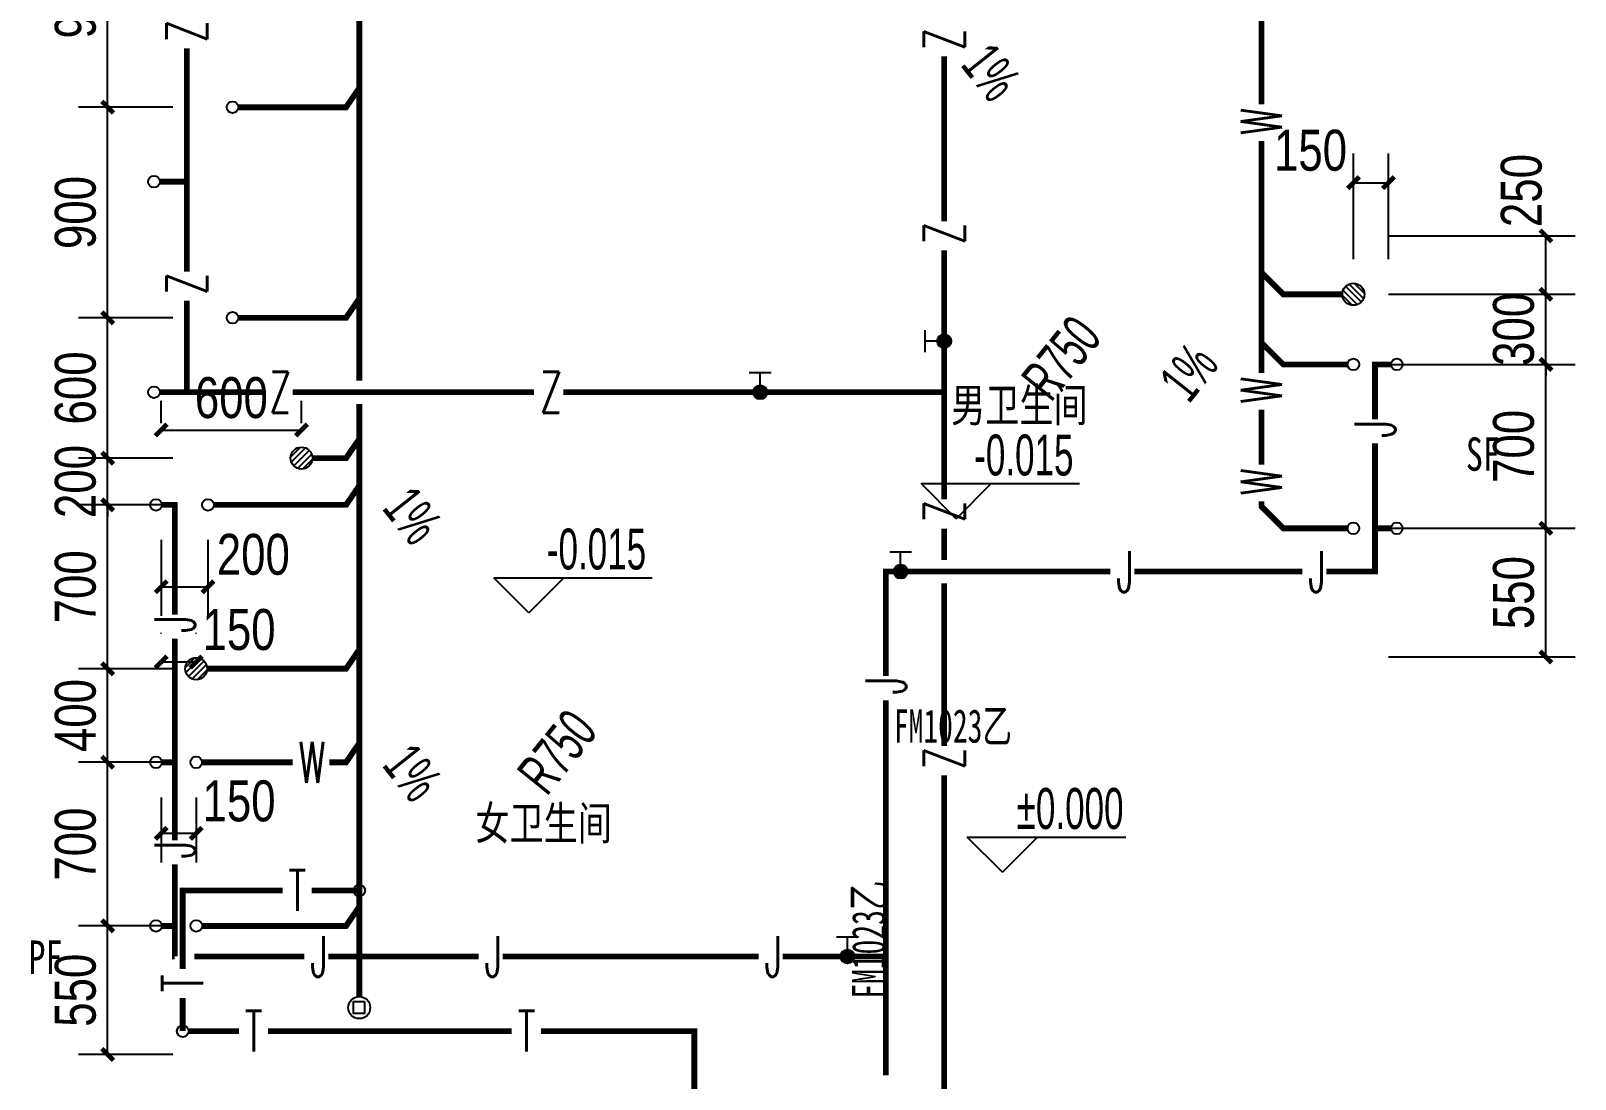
# Model space of a CAD drawing. Extents: x 31688 to 157843, y 203 to 96712.
# Drawn here: x 56280 to 62886, y 20161 to 24642 of the extents above; entities that cross this region are included whole.
import ezdxf

# ---------------------------------------------------------------- set-up
doc = ezdxf.new("R2010")
doc.units = 0
doc.header["$LTSCALE"] = 1000
doc.header["$MEASUREMENT"] = 0
doc.linetypes.add('109-34 轴网$0$L1$0$$AUDIT_BAD_LTYPE1', pattern=[0])
doc.layers.get('Defpoints').update_dxf_attribs({"color": 167})
for name, color, linetype in [('01-标注_标高', 200, 'Continuous'), ('01-标注_符号', 200, 'Continuous'), ('02-TEXT_房间', 7, 'Continuous'), ('A-I_卫-洁具', 241, 'Continuous'), ('DOOR_FIRE_TEXT', 7, 'Continuous'), ('EQUIP_地漏', 7, 'Continuous'), ('EQUIP_污水', 7, 'Continuous'), ('PIPE-中水', 122, 'Continuous'), ('PIPE-污水', 2, 'Continuous'), ('PIPE-给水中', 3, 'Continuous'), ('PIPE-通气', 30, 'Continuous'), ('TEXT_中水', 7, 'Continuous'), ('TEXT_污水', 7, 'Continuous'), ('TEXT_给水', 7, 'Continuous'), ('TEXT_通气', 7, 'Continuous'), ('TWT_DIM', 3, 'Continuous'), ('VALVE_中水', 7, 'Continuous'), ('VALVE_给水', 7, 'Continuous'), ('VPIPE-中水', 122, 'TG_Z'), ('VPIPE-给水中', 3, 'TG_J1'), ('VPIPE-通气', 3, 'Continuous')]:
    doc.layers.add(name, color=color, linetype=linetype)
doc.styles.add('_TCH_DIM', font='ros.shx', dxfattribs={"width": 0.8, "bigfont": 'jd.shx'})
doc.styles.add('_TCH_DIM_T3', font='ros.shx', dxfattribs={"width": 0.8, "bigfont": 'jd.shx'})
doc.styles.add('_TCH_SPACE', font='STXIHEI.TTF', dxfattribs={"width": 0.75, "height": 5})
doc.styles.add('_TCH_WINDOW', font='STXIHEI.TTF', dxfattribs={"width": 0.65, "height": 3.5})
doc.styles.add('_TWT_PIPETEXT', font='SIMPLEX', dxfattribs={"width": 0.8, "height": 3.5, "bigfont": 'HZTXT'})
doc.styles.add('TG_LINETYPE', font='SIMPLEX', dxfattribs={"width": 0.8, "height": 3, "bigfont": 'HZTXT'})
doc.linetypes.add('TG_J1', pattern='A,5,-0.6,["J1",TG_LINETYPE,S=0.1,R=0,X=-0.52,Y=-0.15],0', length=5.6)
doc.linetypes.add('TG_Z', pattern='A,5,-0.3,["Z",TG_LINETYPE,S=0.1,R=0,X=-0.28,Y=-0.15],0', length=5.3)
doc.dimstyles.new('_TWT_ARCH&&50', dxfattribs={"dimtxt": 175, "dimasz": 50, "dimexe": 125, "dimexo": 150, "dimgap": 50, "dimtad": 1, "dimdec": 0, "dimzin": 0, "dimdsep": 46, "dimtxsty": '_TCH_DIM_T3', "dimblk": 'ARCHTICK', "dimcen": 0.09, "dimclrt": 7, "dimazin": 2, "dimtfac": 1, "dimtdec": 0, "dimtix": 1, "dimtmove": 2, "dimatfit": 3, "dimfxl": 0, "dimtolj": 1, "dimtzin": 0, "dimarcsym": 0})

# ---------------------------------------------------------------- blocks, each defined once
blk = doc.blocks.new('$TwtSys$00000141')
for p, q in [((-94, 8), (-10, 92)), ((-94, 8), (-10, 92)), ((-87, -35), (35, 87)), ((-87, -35), (35, 87)), ((-66, -66), (66, 66)), ((-66, -66), (66, 66)), ((-32, -87), (88, 33)), ((-32, -87), (88, 33)), ((11, -92), (92, -11)), ((11, -92), (92, -11))]:
    blk.add_line(p, q)
blk.add_circle((0, 0), 94)
blk.add_circle((0, 0), 94)
blk = doc.blocks.new('$TwtSys$00000147')
blk.add_circle((0, 0, 0), 1)
blk = doc.blocks.new('_ArchTick')
at = {"color": 0, "linetype": 'ByBlock', "const_width": 0.4}
blk.add_lwpolyline([(-0.5, -0.5), (0.5, 0.5)], dxfattribs=at)
blk = doc.blocks.new('*D740')
at = {"layer": 'Defpoints', "color": 0, "linetype": '109-34 轴网$0$L1$0$$AUDIT_BAD_LTYPE1'}
for p in [(56608.1, 20816), (57037.3, 20816), (57037.3, 20266)]:
    blk.add_point(p, dxfattribs=at)
at = {"layer": 'TWT_DIM', "color": 0, "linetype": '109-34 轴网$0$L1$0$$AUDIT_BAD_LTYPE1', "lineweight": -2}
for p, q in [((56887.3, 20816), (56483.1, 20816)), ((56608.1, 20266), (56608.1, 20816)), ((56887.3, 20266), (56483.1, 20266))]:
    blk.add_line(p, q, dxfattribs=at)
at = {"layer": 'TWT_DIM', "color": 0, "linetype": '109-34 轴网$0$L1$0$$AUDIT_BAD_LTYPE1', "lineweight": -2, "xscale": 50, "yscale": 50, "zscale": 50}
for p, rotation in [((56608.1, 20816), 90), ((56608.1, 20266), 270)]:
    blk.add_blockref('_ArchTick', p, dxfattribs=dict(at, rotation=rotation))
at = {"layer": 'TWT_DIM', "color": 7, "linetype": '109-34 轴网$0$L1$0$$AUDIT_BAD_LTYPE1', "insert": (56470.6, 20541), "char_height": 175, "attachment_point": 5, "rotation": 90, "style": '_TCH_DIM_T3'}
blk.add_mtext('\\A1;550', dxfattribs=at)
blk = doc.blocks.new('*D741')
at = {"layer": 'Defpoints', "color": 0, "linetype": '109-34 轴网$0$L1$0$$AUDIT_BAD_LTYPE1'}
for p in [(56608.1, 21515.5), (57037.3, 21515.5), (57037.3, 20816)]:
    blk.add_point(p, dxfattribs=at)
at = {"layer": 'TWT_DIM', "color": 0, "linetype": '109-34 轴网$0$L1$0$$AUDIT_BAD_LTYPE1', "lineweight": -2}
for p, q in [((56887.3, 21515.5), (56483.1, 21515.5)), ((56608.1, 20816), (56608.1, 21515.5)), ((56887.3, 20816), (56483.1, 20816))]:
    blk.add_line(p, q, dxfattribs=at)
at = {"layer": 'TWT_DIM', "color": 0, "linetype": '109-34 轴网$0$L1$0$$AUDIT_BAD_LTYPE1', "lineweight": -2, "xscale": 50, "yscale": 50, "zscale": 50}
for p, rotation in [((56608.1, 21515.5), 90), ((56608.1, 20816), 270)]:
    blk.add_blockref('_ArchTick', p, dxfattribs=dict(at, rotation=rotation))
at = {"layer": 'TWT_DIM', "color": 7, "linetype": '109-34 轴网$0$L1$0$$AUDIT_BAD_LTYPE1', "insert": (56470.6, 21165.8), "char_height": 175, "attachment_point": 5, "rotation": 90, "style": '_TCH_DIM_T3'}
blk.add_mtext('\\A1;700', dxfattribs=at)
blk = doc.blocks.new('*D742')
at = {"layer": 'Defpoints', "color": 0, "linetype": '109-34 轴网$0$L1$0$$AUDIT_BAD_LTYPE1'}
for p in [(56608.1, 21915.5), (57037.3, 21915.5), (57037.3, 21515.5)]:
    blk.add_point(p, dxfattribs=at)
at = {"layer": 'TWT_DIM', "color": 0, "linetype": '109-34 轴网$0$L1$0$$AUDIT_BAD_LTYPE1', "lineweight": -2}
for p, q in [((56887.3, 21915.5), (56483.1, 21915.5)), ((56608.1, 21515.5), (56608.1, 21915.5)), ((56887.3, 21515.5), (56483.1, 21515.5))]:
    blk.add_line(p, q, dxfattribs=at)
at = {"layer": 'TWT_DIM', "color": 0, "linetype": '109-34 轴网$0$L1$0$$AUDIT_BAD_LTYPE1', "lineweight": -2, "xscale": 50, "yscale": 50, "zscale": 50}
for p, rotation in [((56608.1, 21915.5), 90), ((56608.1, 21515.5), 270)]:
    blk.add_blockref('_ArchTick', p, dxfattribs=dict(at, rotation=rotation))
at = {"layer": 'TWT_DIM', "color": 7, "linetype": '109-34 轴网$0$L1$0$$AUDIT_BAD_LTYPE1', "insert": (56470.6, 21715.5), "char_height": 175, "attachment_point": 5, "rotation": 90, "style": '_TCH_DIM_T3'}
blk.add_mtext('\\A1;400', dxfattribs=at)
blk = doc.blocks.new('*D743')
at = {"layer": 'Defpoints', "color": 0, "linetype": '109-34 轴网$0$L1$0$$AUDIT_BAD_LTYPE1'}
for p in [(56608.1, 22616), (57037.3, 22616), (57037.3, 21915.5)]:
    blk.add_point(p, dxfattribs=at)
at = {"layer": 'TWT_DIM', "color": 0, "linetype": '109-34 轴网$0$L1$0$$AUDIT_BAD_LTYPE1', "lineweight": -2}
for p, q in [((56887.3, 22616), (56483.1, 22616)), ((56608.1, 21915.5), (56608.1, 22616)), ((56887.3, 21915.5), (56483.1, 21915.5))]:
    blk.add_line(p, q, dxfattribs=at)
at = {"layer": 'TWT_DIM', "color": 0, "linetype": '109-34 轴网$0$L1$0$$AUDIT_BAD_LTYPE1', "lineweight": -2, "xscale": 50, "yscale": 50, "zscale": 50}
for p, rotation in [((56608.1, 22616), 90), ((56608.1, 21915.5), 270)]:
    blk.add_blockref('_ArchTick', p, dxfattribs=dict(at, rotation=rotation))
at = {"layer": 'TWT_DIM', "color": 7, "linetype": '109-34 轴网$0$L1$0$$AUDIT_BAD_LTYPE1', "insert": (56470.6, 22265.8), "char_height": 175, "attachment_point": 5, "rotation": 90, "style": '_TCH_DIM_T3'}
blk.add_mtext('\\A1;700', dxfattribs=at)
blk = doc.blocks.new('*D744')
at = {"layer": 'Defpoints', "color": 0, "linetype": '109-34 轴网$0$L1$0$$AUDIT_BAD_LTYPE1'}
for p in [(56608.1, 22816), (57037.3, 22816), (57037.3, 22616)]:
    blk.add_point(p, dxfattribs=at)
at = {"layer": 'TWT_DIM', "color": 0, "linetype": '109-34 轴网$0$L1$0$$AUDIT_BAD_LTYPE1', "lineweight": -2}
for p, q in [((56608.1, 22816), (56608.1, 22866)), ((56887.3, 22816), (56483.1, 22816)), ((56608.1, 22616), (56608.1, 22816)), ((56887.3, 22616), (56483.1, 22616)), ((56608.1, 22616), (56608.1, 22566))]:
    blk.add_line(p, q, dxfattribs=at)
at = {"layer": 'TWT_DIM', "color": 0, "linetype": '109-34 轴网$0$L1$0$$AUDIT_BAD_LTYPE1', "lineweight": -2, "xscale": 50, "yscale": 50, "zscale": 50}
for p, rotation in [((56608.1, 22816), 270), ((56608.1, 22616), 90)]:
    blk.add_blockref('_ArchTick', p, dxfattribs=dict(at, rotation=rotation))
at = {"layer": 'TWT_DIM', "color": 7, "linetype": '109-34 轴网$0$L1$0$$AUDIT_BAD_LTYPE1', "insert": (56470.6, 22716), "char_height": 175, "attachment_point": 5, "rotation": 90, "style": '_TCH_DIM_T3'}
blk.add_mtext('\\A1;200', dxfattribs=at)
blk = doc.blocks.new('*D745')
at = {"layer": 'Defpoints', "color": 0, "linetype": '109-34 轴网$0$L1$0$$AUDIT_BAD_LTYPE1'}
for p in [(56608.1, 23416), (57037.3, 23416), (57037.3, 22816)]:
    blk.add_point(p, dxfattribs=at)
at = {"layer": 'TWT_DIM', "color": 0, "linetype": '109-34 轴网$0$L1$0$$AUDIT_BAD_LTYPE1', "lineweight": -2}
for p, q in [((56887.3, 23416), (56483.1, 23416)), ((56608.1, 22816), (56608.1, 23416)), ((56887.3, 22816), (56483.1, 22816))]:
    blk.add_line(p, q, dxfattribs=at)
at = {"layer": 'TWT_DIM', "color": 0, "linetype": '109-34 轴网$0$L1$0$$AUDIT_BAD_LTYPE1', "lineweight": -2, "xscale": 50, "yscale": 50, "zscale": 50}
for p, rotation in [((56608.1, 23416), 90), ((56608.1, 22816), 270)]:
    blk.add_blockref('_ArchTick', p, dxfattribs=dict(at, rotation=rotation))
at = {"layer": 'TWT_DIM', "color": 7, "linetype": '109-34 轴网$0$L1$0$$AUDIT_BAD_LTYPE1', "insert": (56470.6, 23116), "char_height": 175, "attachment_point": 5, "rotation": 90, "style": '_TCH_DIM_T3'}
blk.add_mtext('\\A1;600', dxfattribs=at)
blk = doc.blocks.new('*D746')
at = {"layer": 'Defpoints', "color": 0, "linetype": '109-34 轴网$0$L1$0$$AUDIT_BAD_LTYPE1'}
for p in [(56608.1, 24316), (57037.3, 24316), (57037.3, 23416)]:
    blk.add_point(p, dxfattribs=at)
at = {"layer": 'TWT_DIM', "color": 0, "linetype": '109-34 轴网$0$L1$0$$AUDIT_BAD_LTYPE1', "lineweight": -2}
for p, q in [((56887.3, 24316), (56483.1, 24316)), ((56608.1, 23416), (56608.1, 24316)), ((56887.3, 23416), (56483.1, 23416))]:
    blk.add_line(p, q, dxfattribs=at)
at = {"layer": 'TWT_DIM', "color": 0, "linetype": '109-34 轴网$0$L1$0$$AUDIT_BAD_LTYPE1', "lineweight": -2, "xscale": 50, "yscale": 50, "zscale": 50}
for p, rotation in [((56608.1, 24316), 90), ((56608.1, 23416), 270)]:
    blk.add_blockref('_ArchTick', p, dxfattribs=dict(at, rotation=rotation))
at = {"layer": 'TWT_DIM', "color": 7, "linetype": '109-34 轴网$0$L1$0$$AUDIT_BAD_LTYPE1', "insert": (56470.6, 23866), "char_height": 175, "attachment_point": 5, "rotation": 90, "style": '_TCH_DIM_T3'}
blk.add_mtext('\\A1;900', dxfattribs=at)
blk = doc.blocks.new('*D747')
at = {"layer": 'Defpoints', "color": 0, "linetype": '109-34 轴网$0$L1$0$$AUDIT_BAD_LTYPE1'}
for p in [(56608.1, 25216), (57037.3, 25216), (57037.3, 24316)]:
    blk.add_point(p, dxfattribs=at)
at = {"layer": 'TWT_DIM', "color": 0, "linetype": '109-34 轴网$0$L1$0$$AUDIT_BAD_LTYPE1', "lineweight": -2}
for p, q in [((56887.3, 25216), (56483.1, 25216)), ((56608.1, 24316), (56608.1, 25216)), ((56887.3, 24316), (56483.1, 24316))]:
    blk.add_line(p, q, dxfattribs=at)
at = {"layer": 'TWT_DIM', "color": 0, "linetype": '109-34 轴网$0$L1$0$$AUDIT_BAD_LTYPE1', "lineweight": -2, "xscale": 50, "yscale": 50, "zscale": 50}
for p, rotation in [((56608.1, 25216), 90), ((56608.1, 24316), 270)]:
    blk.add_blockref('_ArchTick', p, dxfattribs=dict(at, rotation=rotation))
at = {"layer": 'TWT_DIM', "color": 7, "linetype": '109-34 轴网$0$L1$0$$AUDIT_BAD_LTYPE1', "insert": (56470.6, 24766), "char_height": 175, "attachment_point": 5, "rotation": 90, "style": '_TCH_DIM_T3'}
blk.add_mtext('\\A1;900', dxfattribs=at)
blk = doc.blocks.new('*D750')
at = {"layer": 'Defpoints', "color": 0, "linetype": '109-34 轴网$0$L1$0$$AUDIT_BAD_LTYPE1'}
for p in [(57437.3, 22936), (56837.3, 22816), (57437.3, 22816)]:
    blk.add_point(p, dxfattribs=at)
at = {"layer": 'TWT_DIM', "color": 0, "linetype": '109-34 轴网$0$L1$0$$AUDIT_BAD_LTYPE1', "lineweight": -2}
for p, q in [((56837.3, 22966), (56837.3, 23061)), ((57437.3, 22966), (57437.3, 23061)), ((56837.3, 22936), (57437.3, 22936))]:
    blk.add_line(p, q, dxfattribs=at)
at = {"layer": 'TWT_DIM', "color": 0, "linetype": '109-34 轴网$0$L1$0$$AUDIT_BAD_LTYPE1', "lineweight": -2, "xscale": 50, "yscale": 50, "zscale": 50, "rotation": 180}
blk.add_blockref('_ArchTick', (56837.3, 22936), dxfattribs=at)
at = {"layer": 'TWT_DIM', "color": 0, "linetype": '109-34 轴网$0$L1$0$$AUDIT_BAD_LTYPE1', "lineweight": -2, "xscale": 50, "yscale": 50, "zscale": 50}
blk.add_blockref('_ArchTick', (57437.3, 22936), dxfattribs=at)
at = {"layer": 'TWT_DIM', "color": 7, "linetype": '109-34 轴网$0$L1$0$$AUDIT_BAD_LTYPE1', "insert": (57137.3, 23073.5), "char_height": 175, "attachment_point": 5, "style": '_TCH_DIM_T3'}
blk.add_mtext('\\A1;600', dxfattribs=at)
blk = doc.blocks.new('*D751')
at = {"layer": 'Defpoints', "color": 0, "linetype": '109-34 轴网$0$L1$0$$AUDIT_BAD_LTYPE1'}
for p in [(56837.3, 22616), (57037.3, 22616), (57037.3, 22266)]:
    blk.add_point(p, dxfattribs=at)
at = {"layer": 'TWT_DIM', "color": 0, "linetype": '109-34 轴网$0$L1$0$$AUDIT_BAD_LTYPE1', "lineweight": -2}
for p, q in [((56837.3, 22466), (56837.3, 22141)), ((57037.3, 22466), (57037.3, 22141)), ((56837.3, 22266), (57037.3, 22266))]:
    blk.add_line(p, q, dxfattribs=at)
at = {"layer": 'TWT_DIM', "color": 0, "linetype": '109-34 轴网$0$L1$0$$AUDIT_BAD_LTYPE1', "lineweight": -2, "xscale": 50, "yscale": 50, "zscale": 50, "rotation": 180}
blk.add_blockref('_ArchTick', (56837.3, 22266), dxfattribs=at)
at = {"layer": 'TWT_DIM', "color": 0, "linetype": '109-34 轴网$0$L1$0$$AUDIT_BAD_LTYPE1', "lineweight": -2, "xscale": 50, "yscale": 50, "zscale": 50}
blk.add_blockref('_ArchTick', (57037.3, 22266), dxfattribs=at)
at = {"layer": 'TWT_DIM', "color": 7, "linetype": '109-34 轴网$0$L1$0$$AUDIT_BAD_LTYPE1', "insert": (57231.3, 22403.5), "char_height": 175, "attachment_point": 5, "style": '_TCH_DIM_T3'}
blk.add_mtext('\\A1;200', dxfattribs=at)
blk = doc.blocks.new('*D752')
at = {"layer": 'Defpoints', "color": 0, "linetype": '109-34 轴网$0$L1$0$$AUDIT_BAD_LTYPE1'}
for p in [(56986.8, 21944.6), (56837.3, 21915.5), (56986.8, 21915.5)]:
    blk.add_point(p, dxfattribs=at)
at = {"layer": 'TWT_DIM', "color": 0, "linetype": '109-34 轴网$0$L1$0$$AUDIT_BAD_LTYPE1', "lineweight": -2}
for p, q in [((56837.3, 22065.5), (56837.3, 22069.6)), ((56986.8, 22065.5), (56986.8, 22069.6)), ((56837.3, 21944.6), (56986.8, 21944.6))]:
    blk.add_line(p, q, dxfattribs=at)
at = {"layer": 'TWT_DIM', "color": 0, "linetype": '109-34 轴网$0$L1$0$$AUDIT_BAD_LTYPE1', "lineweight": -2, "xscale": 50, "yscale": 50, "zscale": 50, "rotation": 180}
blk.add_blockref('_ArchTick', (56837.3, 21944.6), dxfattribs=at)
at = {"layer": 'TWT_DIM', "color": 0, "linetype": '109-34 轴网$0$L1$0$$AUDIT_BAD_LTYPE1', "lineweight": -2, "xscale": 50, "yscale": 50, "zscale": 50}
blk.add_blockref('_ArchTick', (56986.8, 21944.6), dxfattribs=at)
at = {"layer": 'TWT_DIM', "color": 7, "linetype": '109-34 轴网$0$L1$0$$AUDIT_BAD_LTYPE1', "insert": (57170.2, 22082.1), "char_height": 175, "attachment_point": 5, "style": '_TCH_DIM_T3'}
blk.add_mtext('\\A1;150', dxfattribs=at)
blk = doc.blocks.new('*D753')
at = {"layer": 'Defpoints', "color": 0, "linetype": '109-34 轴网$0$L1$0$$AUDIT_BAD_LTYPE1'}
for p in [(56837.3, 21515.5), (56986.8, 21515.5), (56986.8, 21211.9)]:
    blk.add_point(p, dxfattribs=at)
at = {"layer": 'TWT_DIM', "color": 0, "linetype": '109-34 轴网$0$L1$0$$AUDIT_BAD_LTYPE1', "lineweight": -2}
for p, q in [((56837.3, 21365.5), (56837.3, 21086.9)), ((56986.8, 21365.5), (56986.8, 21086.9)), ((56837.3, 21211.9), (56986.8, 21211.9))]:
    blk.add_line(p, q, dxfattribs=at)
at = {"layer": 'TWT_DIM', "color": 0, "linetype": '109-34 轴网$0$L1$0$$AUDIT_BAD_LTYPE1', "lineweight": -2, "xscale": 50, "yscale": 50, "zscale": 50, "rotation": 180}
blk.add_blockref('_ArchTick', (56837.3, 21211.9), dxfattribs=at)
at = {"layer": 'TWT_DIM', "color": 0, "linetype": '109-34 轴网$0$L1$0$$AUDIT_BAD_LTYPE1', "lineweight": -2, "xscale": 50, "yscale": 50, "zscale": 50}
blk.add_blockref('_ArchTick', (56986.8, 21211.9), dxfattribs=at)
at = {"layer": 'TWT_DIM', "color": 7, "linetype": '109-34 轴网$0$L1$0$$AUDIT_BAD_LTYPE1', "insert": (57170.2, 21349.4), "char_height": 175, "attachment_point": 5, "style": '_TCH_DIM_T3'}
blk.add_mtext('\\A1;150', dxfattribs=at)
blk = doc.blocks.new('*D757')
at = {"layer": 'Defpoints', "color": 0, "linetype": '109-34 轴网$0$L1$0$$AUDIT_BAD_LTYPE1'}
for p in [(61937.3, 22516), (62760.8, 22516), (61937.3, 21966)]:
    blk.add_point(p, dxfattribs=at)
at = {"layer": 'TWT_DIM', "color": 0, "linetype": '109-34 轴网$0$L1$0$$AUDIT_BAD_LTYPE1', "lineweight": -2}
for p, q in [((62087.3, 22516), (62885.8, 22516)), ((62760.8, 21966), (62760.8, 22516)), ((62087.3, 21966), (62885.8, 21966))]:
    blk.add_line(p, q, dxfattribs=at)
at = {"layer": 'TWT_DIM', "color": 0, "linetype": '109-34 轴网$0$L1$0$$AUDIT_BAD_LTYPE1', "lineweight": -2, "xscale": 50, "yscale": 50, "zscale": 50}
for p, rotation in [((62760.8, 22516), 90), ((62760.8, 21966), 270)]:
    blk.add_blockref('_ArchTick', p, dxfattribs=dict(at, rotation=rotation))
at = {"layer": 'TWT_DIM', "color": 7, "linetype": '109-34 轴网$0$L1$0$$AUDIT_BAD_LTYPE1', "insert": (62623.3, 22241), "char_height": 175, "attachment_point": 5, "rotation": 90, "style": '_TCH_DIM_T3'}
blk.add_mtext('\\A1;550', dxfattribs=at)
blk = doc.blocks.new('*D758')
at = {"layer": 'Defpoints', "color": 0, "linetype": '109-34 轴网$0$L1$0$$AUDIT_BAD_LTYPE1'}
for p in [(61937.3, 23216.5), (62760.8, 23216.5), (61937.3, 22516)]:
    blk.add_point(p, dxfattribs=at)
at = {"layer": 'TWT_DIM', "color": 0, "linetype": '109-34 轴网$0$L1$0$$AUDIT_BAD_LTYPE1', "lineweight": -2}
for p, q in [((62087.3, 23216.5), (62885.8, 23216.5)), ((62760.8, 22516), (62760.8, 23216.5)), ((62087.3, 22516), (62885.8, 22516))]:
    blk.add_line(p, q, dxfattribs=at)
at = {"layer": 'TWT_DIM', "color": 0, "linetype": '109-34 轴网$0$L1$0$$AUDIT_BAD_LTYPE1', "lineweight": -2, "xscale": 50, "yscale": 50, "zscale": 50}
for p, rotation in [((62760.8, 23216.5), 90), ((62760.8, 22516), 270)]:
    blk.add_blockref('_ArchTick', p, dxfattribs=dict(at, rotation=rotation))
at = {"layer": 'TWT_DIM', "color": 7, "linetype": '109-34 轴网$0$L1$0$$AUDIT_BAD_LTYPE1', "insert": (62623.3, 22866.2), "char_height": 175, "attachment_point": 5, "rotation": 90, "style": '_TCH_DIM_T3'}
blk.add_mtext('\\A1;700', dxfattribs=at)
blk = doc.blocks.new('*D759')
at = {"layer": 'Defpoints', "color": 0, "linetype": '109-34 轴网$0$L1$0$$AUDIT_BAD_LTYPE1'}
for p in [(61937.3, 23516.5), (62760.8, 23516.5), (61937.3, 23216.5)]:
    blk.add_point(p, dxfattribs=at)
at = {"layer": 'TWT_DIM', "color": 0, "linetype": '109-34 轴网$0$L1$0$$AUDIT_BAD_LTYPE1', "lineweight": -2}
for p, q in [((62760.8, 23516.5), (62760.8, 23566.5)), ((62087.3, 23516.5), (62885.8, 23516.5)), ((62760.8, 23216.5), (62760.8, 23516.5)), ((62087.3, 23216.5), (62885.8, 23216.5)), ((62760.8, 23216.5), (62760.8, 23166.5))]:
    blk.add_line(p, q, dxfattribs=at)
at = {"layer": 'TWT_DIM', "color": 0, "linetype": '109-34 轴网$0$L1$0$$AUDIT_BAD_LTYPE1', "lineweight": -2, "xscale": 50, "yscale": 50, "zscale": 50}
for p, rotation in [((62760.8, 23516.5), 270), ((62760.8, 23216.5), 90)]:
    blk.add_blockref('_ArchTick', p, dxfattribs=dict(at, rotation=rotation))
at = {"layer": 'TWT_DIM', "color": 7, "linetype": '109-34 轴网$0$L1$0$$AUDIT_BAD_LTYPE1', "insert": (62623.3, 23366.5), "char_height": 175, "attachment_point": 5, "rotation": 90, "style": '_TCH_DIM_T3'}
blk.add_mtext('\\A1;300', dxfattribs=at)
blk = doc.blocks.new('*D760')
at = {"layer": 'Defpoints', "color": 0, "linetype": '109-34 轴网$0$L1$0$$AUDIT_BAD_LTYPE1'}
for p in [(61937.3, 23766), (62760.8, 23766), (61937.3, 23516.5)]:
    blk.add_point(p, dxfattribs=at)
at = {"layer": 'TWT_DIM', "color": 0, "linetype": '109-34 轴网$0$L1$0$$AUDIT_BAD_LTYPE1', "lineweight": -2}
for p, q in [((62087.3, 23766), (62885.8, 23766)), ((62760.8, 23516.5), (62760.8, 23766)), ((62087.3, 23516.5), (62885.8, 23516.5))]:
    blk.add_line(p, q, dxfattribs=at)
at = {"layer": 'TWT_DIM', "color": 0, "linetype": '109-34 轴网$0$L1$0$$AUDIT_BAD_LTYPE1', "lineweight": -2, "xscale": 50, "yscale": 50, "zscale": 50}
for p, rotation in [((62760.8, 23766), 90), ((62760.8, 23516.5), 270)]:
    blk.add_blockref('_ArchTick', p, dxfattribs=dict(at, rotation=rotation))
at = {"layer": 'TWT_DIM', "color": 7, "linetype": '109-34 轴网$0$L1$0$$AUDIT_BAD_LTYPE1', "insert": (62656.5, 23960), "char_height": 175, "attachment_point": 5, "rotation": 90, "style": '_TCH_DIM_T3'}
blk.add_mtext('\\A1;250', dxfattribs=at)
blk = doc.blocks.new('*D763')
at = {"layer": 'Defpoints', "color": 0, "linetype": '109-34 轴网$0$L1$0$$AUDIT_BAD_LTYPE1'}
for p in [(62087.2, 23993.6), (61937.3, 23516.5), (62087.2, 23516.5)]:
    blk.add_point(p, dxfattribs=at)
at = {"layer": 'TWT_DIM', "color": 0, "linetype": '109-34 轴网$0$L1$0$$AUDIT_BAD_LTYPE1', "lineweight": -2}
for p, q in [((61937.3, 23666.5), (61937.3, 24118.6)), ((62087.2, 23666.5), (62087.2, 24118.6)), ((61937.3, 23993.6), (62087.2, 23993.6))]:
    blk.add_line(p, q, dxfattribs=at)
at = {"layer": 'TWT_DIM', "color": 0, "linetype": '109-34 轴网$0$L1$0$$AUDIT_BAD_LTYPE1', "lineweight": -2, "xscale": 50, "yscale": 50, "zscale": 50, "rotation": 180}
blk.add_blockref('_ArchTick', (61937.3, 23993.6), dxfattribs=at)
at = {"layer": 'TWT_DIM', "color": 0, "linetype": '109-34 轴网$0$L1$0$$AUDIT_BAD_LTYPE1', "lineweight": -2, "xscale": 50, "yscale": 50, "zscale": 50}
blk.add_blockref('_ArchTick', (62087.2, 23993.6), dxfattribs=at)
at = {"layer": 'TWT_DIM', "color": 7, "linetype": '109-34 轴网$0$L1$0$$AUDIT_BAD_LTYPE1', "insert": (61753.9, 24131.1), "char_height": 175, "attachment_point": 5, "style": '_TCH_DIM_T3'}
blk.add_mtext('\\A1;150', dxfattribs=at)
blk = doc.blocks.new('$VALVE$00000497')
for p, q in [((78, 138), (-78, 138)), ((0, 50), (0, 138))]:
    blk.add_line(p, q)
at = {"const_width": 49.6}
blk.add_lwpolyline([(25, 0, 1), (-25, 0, 1)], format="xyb", close=True, dxfattribs=at)
blk.add_circle((0, 0), 50)
blk = doc.blocks.new('$TwtSys$00000136')
at = {"elevation": 0}
blk.add_lwpolyline([(-51, 45), (51, 45), (51, -49), (-51, -49)], close=True, dxfattribs=at)
blk.add_circle((0, 0, 0), 93.8)

msp = doc.modelspace()

# ---------------------------------------------------------------- hatches: boundary and pattern name
at = {"layer": 'PIPE-污水', "linetype": 'Continuous'}
for points in [[(57628, 24316), (57628, 24303.5), (57634.5, 24303.5)], [(57628, 24316), (57638.2, 24308.9), (57634.5, 24303.5)], [(61637.3, 23516.5), (61628.4, 23507.6), (61632.1, 23504)], [(61637.3, 23516.5), (61637.3, 23504), (61632.1, 23504)], [(57628, 23416), (57628, 23403.5), (57634.5, 23403.5)], [(57628, 23416), (57638.2, 23408.9), (57634.5, 23403.5)], [(61637.3, 23216.5), (61628.4, 23207.6), (61632.1, 23204)], [(61637.3, 23216.5), (61637.3, 23204), (61632.1, 23204)], [(57628, 22816), (57628, 22803.5), (57634.5, 22803.5)], [(57628, 22816), (57638.2, 22808.9), (57634.5, 22803.5)], [(57628, 22616), (57628, 22603.5), (57634.5, 22603.5)], [(57628, 22616), (57638.2, 22608.9), (57634.5, 22603.5)], [(61543.9, 22609.4), (61535, 22600.6), (61531.4, 22604.3)], [(61543.9, 22609.4), (61531.4, 22609.4), (61531.4, 22604.3)], [(61637.3, 22516), (61628.4, 22507.2), (61632.1, 22503.5)], [(61637.3, 22516), (61637.3, 22503.5), (61632.1, 22503.5)], [(57627.9, 21915.5), (57627.9, 21903), (57634.5, 21903)], [(57627.9, 21915.5), (57638.2, 21908.4), (57634.5, 21903)], [(57627.9, 21515.5), (57627.9, 21503), (57634.5, 21503)], [(57627.9, 21515.5), (57638.2, 21508.4), (57634.5, 21503)], [(57627.9, 20816), (57627.9, 20803.5), (57634.5, 20803.5)], [(57627.9, 20816), (57638.2, 20808.9), (57634.5, 20803.5)]]:
    msp.add_hatch(color=256, dxfattribs=at).paths.add_polyline_path(points)
at = {"layer": 'PIPE-给水中', "linetype": 'Continuous'}
for points in [[(62029.6, 23216.5), (62029.6, 23229), (62017.1, 23229)], [(62029.6, 23216.5), (62017.1, 23216.5), (62017.1, 23229)], [(56895.3, 22616), (56895.3, 22628.5), (56907.8, 22628.5)], [(56895.3, 22616), (56907.8, 22616), (56907.8, 22628.5)], [(59937.3, 22331), (59924.8, 22331), (59924.8, 22343.5)], [(59937.3, 22331), (59937.3, 22343.5), (59924.8, 22343.5)], [(62029.6, 22331), (62029.6, 22318.5), (62042.1, 22318.5)], [(62029.6, 22331), (62042.1, 22331), (62042.1, 22318.5)], [(56895.3, 20685.4), (56895.3, 20672.9), (56882.8, 20672.9)], [(56895.3, 20685.4), (56882.8, 20685.4), (56882.8, 20672.9)]]:
    msp.add_hatch(color=256, dxfattribs=at).paths.add_polyline_path(points)
at = {"layer": 'PIPE-通气', "linetype": 'Continuous'}
for points in [[(56929.3, 20967.5), (56916.8, 20967.5), (56916.8, 20980)], [(56929.3, 20967.5), (56929.3, 20980), (56916.8, 20980)], [(59117.6, 20366), (59130.1, 20366), (59130.1, 20378.5)], [(59117.6, 20366), (59117.6, 20378.5), (59130.1, 20378.5)]]:
    msp.add_hatch(color=256, dxfattribs=at).paths.add_polyline_path(points)

# ---------------------------------------------------------------- linework, layer by layer
at = {"layer": '01-标注_标高'}
for p, q in [((60237.9, 22556.8), (60087.9, 22706.8)), ((60087.9, 22706.8), (60766.2, 22706.8)), ((60237.9, 22556.8), (60387.9, 22706.8)), ((58409.7, 22154.8), (58259.7, 22304.8)), ((58259.7, 22304.8), (58938, 22304.8)), ((58409.7, 22154.8), (58559.7, 22304.8)), ((60435.7, 21045.5), (60285.7, 21195.5)), ((60285.7, 21195.5), (60964, 21195.5)), ((60435.7, 21045.5), (60585.7, 21195.5))]:
    msp.add_line(p, q, dxfattribs=at)
at = {"layer": '01-标注_符号'}
for points in [[(60413.1, 24237.7, 0, 0, 0), (60217.2, 24484.8, 40, 0, 0), (60124, 24602.3, 0, 0, 0)], [(60650.9, 22980.3, 0, 0, 0), (61058.6, 23486.6, 33, 0, 0), (61121.3, 23564.5, 0, 0, 0)], [(61160.2, 22895.1, 0, 0, 0), (61356.1, 23142.2, 40, 0, 0), (61449.3, 23259.7, 0, 0, 0)], [(57938.2, 22342.1, 0, 0, 0), (57742.3, 22589.2, 40, 0, 0), (57649.1, 22706.7, 0, 0, 0)], [(58494.2, 21296.4, 0, 0, 0), (58901.8, 21802.7, 33, 0, 0), (58964.5, 21880.6, 0, 0, 0)], [(57938.2, 21243.5, 0, 0, 0), (57742.3, 21490.6, 40, 0, 0), (57649.1, 21608.1, 0, 0, 0)]]:
    msp.add_lwpolyline(points, format="xyseb", dxfattribs=at)
at = {"layer": 'PIPE-中水', "linetype": 'Continuous', "ltscale": 0.5, "const_width": 25}
for points in [[(56946.7, 23997.7), (56946.7, 24568.3)], [(60186.9, 23829), (60186.9, 24533.1)], [(56946.7, 23997.7), (56831.3, 23997.7)], [(56946.7, 23613.6), (56946.7, 23997.7)], [(60186.9, 23097.7), (60186.9, 23704.3)], [(56946.7, 23097.7), (56946.7, 23488.9)], [(56946.7, 23097.7), (56831.3, 23097.7)], [(56946.7, 23097.7), (57274.3, 23097.7)], [(57398.9, 23097.7), (58432.4, 23097.7)], [(58557, 23097.7), (60186.9, 23097.7)], [(60186.9, 22639.6), (60186.9, 23097.7)], [(60186.9, 22381), (60186.9, 22514.9)], [(60186.9, 21584.5), (60186.9, 22281)], [(60186.9, 19826.7), (60186.9, 21459.8)]]:
    msp.add_lwpolyline(points, dxfattribs=at)
at = {"layer": 'PIPE-污水', "linetype": 'Continuous', "ltscale": 0.5, "const_width": 25}
for points in [[(57684.4, 23147.7), (57684.4, 25611.7)], [(61543.9, 25111.3), (61543.9, 24329.1)], [(57628, 24316), (57684.5, 24398.1)], [(57167.3, 24316), (57628, 24316)], [(61543.9, 24172.4), (61543.9, 23609.9)], [(61637.3, 23516.5), (61543.9, 23609.9)], [(61543.9, 23609.9), (61543.9, 23309.9)], [(61890.3, 23516.5), (61637.3, 23516.5)], [(57628, 23416), (57684.5, 23498.1)], [(57167.3, 23416), (57628, 23416)], [(61637.3, 23216.5), (61543.9, 23309.9)], [(61543.9, 23309.9), (61543.9, 23180.5)], [(61912.3, 23216.5), (61637.3, 23216.5)], [(57684.4, 21997.5), (57684.4, 23047.7)], [(61543.9, 23023.8), (61543.9, 22788.6)], [(57628, 22816), (57684.5, 22898.1)], [(57484.3, 22816), (57628, 22816)], [(57628, 22616), (57684.5, 22698.1)], [(57062.3, 22616), (57628, 22616)], [(61543.9, 22631.9), (61543.9, 22609.4)], [(61637.3, 22516), (61543.9, 22609.4)], [(61912.3, 22516), (61637.3, 22516)], [(57627.9, 21915.5), (57684.4, 21997.5)], [(57684.4, 21597.5), (57684.4, 21997.5)], [(57033.8, 21915.5), (57627.9, 21915.5)], [(57627.9, 21515.5), (57684.4, 21597.5)], [(57684.4, 20898.1), (57684.4, 21597.5)], [(57011.8, 21515.5), (57400.1, 21515.5)], [(57556.8, 21515.5), (57627.9, 21515.5)], [(57627.9, 20816), (57684.4, 20898.1)], [(57684.4, 20513.7), (57684.4, 20898.1)], [(57012.3, 20816), (57627.9, 20816)]]:
    msp.add_lwpolyline(points, dxfattribs=at)
at = {"layer": 'PIPE-给水中', "linetype": 'Continuous', "ltscale": 0.5, "const_width": 25}
for points in [[(62029.6, 23216.5), (62098.1, 23216.5)], [(62029.6, 22982.1), (62029.6, 23216.5)], [(62029.6, 22516), (62029.6, 22878.8)], [(56895.3, 22616), (56840, 22616)], [(56895.3, 22147.2), (56895.3, 22616)], [(62029.6, 22331), (62029.6, 22516)], [(62029.6, 22516), (62098.1, 22516)], [(59937.3, 21883.9), (59937.3, 22331)], [(59937.3, 22331), (60897.5, 22331)], [(61000.8, 22331), (61718.7, 22331)], [(61822.1, 22331), (62029.6, 22331)], [(56895.3, 21515.5), (56895.3, 22043.9)], [(59937.3, 20685.4), (59937.3, 21780.6)], [(56895.3, 21515.5), (56840, 21515.5)], [(56895.3, 21182.4), (56895.3, 21515.5)], [(56895.3, 20815.9), (56895.3, 21079.1)], [(56895.3, 20815.9), (56840, 20815.9)], [(56895.3, 20685.4), (56895.3, 20815.9)], [(57449.3, 20685.4), (56979.3, 20685.4)], [(58195, 20685.4), (57552.6, 20685.4)], [(59393.1, 20685.4), (58298.3, 20685.4)], [(59937.3, 20685.4), (59496.4, 20685.4)], [(59937.3, 20177.7), (59937.3, 20685.4)]]:
    msp.add_lwpolyline(points, dxfattribs=at)
at = {"layer": 'PIPE-通气', "linetype": 'Continuous', "ltscale": 0.5, "const_width": 25}
for points in [[(56929.3, 20631.9), (56929.3, 20967.5)], [(56929.3, 20967.5), (57356.2, 20967.5)], [(57480.9, 20967.5), (57684.4, 20967.5)], [(56929.3, 20366.3), (56929.3, 20507.2)], [(57169.9, 20366), (56954.5, 20366)], [(58337, 20366), (57294.6, 20366)], [(59117.6, 20366), (58461.7, 20366)], [(59117.6, 19941), (59117.6, 20366)]]:
    msp.add_lwpolyline(points, dxfattribs=at)
at = {"layer": 'VPIPE-中水', "linetype": 'Continuous'}
for centre in [(56806.3, 23997.7), (56806.3, 23097.7)]:
    msp.add_circle(centre, 25, dxfattribs=at)
at = {"layer": 'VPIPE-给水中', "linetype": 'Continuous'}
for centre in [(62123.1, 23216.5), (56815, 22616), (62123.1, 22516), (56815, 21515.5), (56815, 20815.9)]:
    msp.add_circle(centre, 25, dxfattribs=at)
at = {"layer": 'VPIPE-通气', "linetype": 'Continuous'}
for centre in [(57684.4, 20967.5), (56929.5, 20366)]:
    msp.add_circle(centre, 25, dxfattribs=at)

# ---------------------------------------------------------------- block references
at = {"layer": 'A-I_卫-洁具', "xscale": 0.5, "yscale": 0.5, "zscale": 0.5, "rotation": 270}
msp.add_blockref('$TwtSys$00000141', (61937.3, 23516.5), dxfattribs=at)
at = {"layer": 'EQUIP_地漏', "linetype": '109-34 轴网$0$L1$0$$AUDIT_BAD_LTYPE1', "xscale": 0.5, "yscale": 0.5, "zscale": 0.5}
msp.add_blockref('$TwtSys$00000141', (57437.3, 22816), dxfattribs=at)
at = {"layer": 'EQUIP_地漏', "linetype": '109-34 轴网$0$L1$0$$AUDIT_BAD_LTYPE1', "xscale": 0.5, "yscale": 0.5, "zscale": 0.5, "rotation": 180}
msp.add_blockref('$TwtSys$00000141', (56986.8, 21915.5), dxfattribs=at)
at = {"layer": 'EQUIP_污水', "linetype": '109-34 轴网$0$L1$0$$AUDIT_BAD_LTYPE1', "xscale": 25, "yscale": 25, "zscale": 25}
for p in [(57142.3, 24316), (57142.3, 23416), (61937.3, 23216.5), (57037.3, 22616), (61937.3, 22516), (56986.8, 21515.5), (56987.3, 20815.9)]:
    msp.add_blockref('$TwtSys$00000147', p, dxfattribs=at)
at = {"layer": 'EQUIP_污水', "linetype": '109-34 轴网$0$L1$0$$AUDIT_BAD_LTYPE1', "xscale": 0.5, "yscale": 0.5, "zscale": 0.5, "rotation": 270}
msp.add_blockref('$TwtSys$00000136', (57684.4, 20466.7), dxfattribs=at)
at = {"layer": 'VALVE_中水', "linetype": '109-34 轴网$0$L1$0$$AUDIT_BAD_LTYPE1', "xscale": 0.6, "yscale": 0.6, "zscale": 0.6, "rotation": 90}
msp.add_blockref('$VALVE$00000497', (60186.9, 23316), dxfattribs=at)
at = {"layer": 'VALVE_中水', "linetype": '109-34 轴网$0$L1$0$$AUDIT_BAD_LTYPE1', "xscale": 0.6, "yscale": 0.6, "zscale": 0.6}
msp.add_blockref('$VALVE$00000497', (59399.1, 23097.7), dxfattribs=at)
at = {"layer": 'VALVE_给水', "linetype": '109-34 轴网$0$L1$0$$AUDIT_BAD_LTYPE1', "xscale": 0.6, "yscale": 0.6, "zscale": 0.6}
msp.add_blockref('$VALVE$00000497', (60000.5, 22331), dxfattribs=at)
at = {"layer": 'VALVE_给水', "linetype": '109-34 轴网$0$L1$0$$AUDIT_BAD_LTYPE1', "xscale": -0.6, "yscale": -0.6, "zscale": 0.6, "rotation": 180}
msp.add_blockref('$VALVE$00000497', (59773.5, 20685.4), dxfattribs=at)

# ---------------------------------------------------------------- texts
at = {"layer": '01-标注_标高', "color": 7, "style": '_TCH_DIM', "width": 0.64}
for s, p in [('-0.015', (60315.2, 22741.8)), ('-0.015', (58487, 22339.8)), ('%%P0.000', (60497, 21230.5))]:
    msp.add_text(s, height=175, dxfattribs=at).set_placement(p)
at = {"layer": '01-标注_符号', "color": 7, "style": '_TCH_DIM', "width": 0.64}
for s, rotation, p in [('1%', 308.41499, (60252.5, 24496.6)), ('R750', 51.16165, (60643.4, 23050.6)), ('1%', 51.58501, (61233.8, 23044.3)), ('1%', 308.41499, (57777.6, 22601)), ('R750', 51.16165, (58486.6, 21366.7)), ('1%', 308.41499, (57777.6, 21502.4))]:
    msp.add_text(s, height=175, rotation=rotation, dxfattribs=at).set_placement(p)
at = {"layer": '02-TEXT_房间', "style": '_TCH_SPACE', "width": 0.75}
for s, p in [('男卫生间', (60216.6, 22971.5)), ('SF', (62418.4, 22762.1)), ('女卫生间', (58181.2, 21183.9)), ('PF', (56269.2, 20611.1))]:
    msp.add_text(s, height=142.71, dxfattribs=at).set_placement(p)
at = {"layer": 'DOOR_FIRE_TEXT', "style": '_TCH_WINDOW', "width": 0.65}
msp.add_text('FM1023乙', height=142.71, dxfattribs=at).set_placement((59971.5, 21599.6))
msp.add_text('FM1023乙', height=142.71, rotation=90, dxfattribs=at).set_placement((59934.5, 20504.7))
at = {"layer": 'TEXT_中水', "linetype": '109-34 轴网$0$L1$0$$AUDIT_BAD_LTYPE1', "style": '_TWT_PIPETEXT', "width": 0.64}
for p in [(57034.2, 24593.3), (60274.4, 24558.1), (60274.4, 23729.3), (57034.2, 23513.9), (60274.4, 22539.9), (60274.4, 21484.8)]:
    msp.add_text('Z', height=175, rotation=90, dxfattribs=at).set_placement(p)
for p in [(57299.3, 23010.2), (58457.4, 23010.2)]:
    msp.add_text('Z', height=175, dxfattribs=at).set_placement(p)
at = {"layer": 'TEXT_污水', "linetype": '109-34 轴网$0$L1$0$$AUDIT_BAD_LTYPE1', "style": '_TWT_PIPETEXT', "width": 0.64}
for p in [(61631.4, 24197.4), (61631.4, 23048.8), (61631.4, 22656.9)]:
    msp.add_text('W', height=175, rotation=90, dxfattribs=at).set_placement(p)
msp.add_text('W', height=175, dxfattribs=at).set_placement((57425.1, 21428))
at = {"layer": 'TEXT_给水', "linetype": '109-34 轴网$0$L1$0$$AUDIT_BAD_LTYPE1', "style": '_TWT_PIPETEXT', "width": 0.64}
for p in [(62117.1, 22903.8), (56982.8, 22068.9), (60024.8, 21805.6), (56982.8, 21104.1)]:
    msp.add_text('J', height=175, rotation=90, dxfattribs=at).set_placement(p)
for p in [(60922.5, 22243.5), (61743.7, 22243.5), (57474.3, 20597.9), (58220, 20597.9), (59418.1, 20597.9)]:
    msp.add_text('J', height=175, dxfattribs=at).set_placement(p)
at = {"layer": 'TEXT_通气', "linetype": '109-34 轴网$0$L1$0$$AUDIT_BAD_LTYPE1', "style": '_TWT_PIPETEXT', "width": 0.64}
for p in [(57381.2, 20880), (57194.9, 20278.5), (58362, 20278.5)]:
    msp.add_text('T', height=175, dxfattribs=at).set_placement(p)
msp.add_text('T', height=175, rotation=90, dxfattribs=at).set_placement((57016.8, 20532.2))

# ---------------------------------------------------------------- dimensions: what is measured, and where the dimension line sits
at = {"layer": 'TWT_DIM', "linetype": '109-34 轴网$0$L1$0$$AUDIT_BAD_LTYPE1'}
for p1, p2, distance, text, picture, middle in [((57037.3, 24316), (57037.3, 25216), 429.2, '900', '*D747', (56470.6, 24766)), ((57037.3, 23416), (57037.3, 24316), 429.2, '900', '*D746', (56470.6, 23866)), ((61937.3, 23216.5), (61937.3, 23516.5), -823.6, '300', '*D759', (62623.3, 23366.5)), ((57037.3, 22816), (57037.3, 23416), 429.2, '600', '*D745', (56470.6, 23116)), ((56837.3, 22816), (57437.3, 22816), 120, '600', '*D750', (57137.3, 23073.5)), ((61937.3, 22516), (61937.3, 23216.5), -823.6, '700', '*D758', (62623.3, 22866.2)), ((57037.3, 22616), (57037.3, 22816), 429.2, '200', '*D744', (56470.6, 22716)), ((57037.3, 21915.5), (57037.3, 22616), 429.2, '700', '*D743', (56470.6, 22265.8)), ((61937.3, 21966), (61937.3, 22516), -823.6, '550', '*D757', (62623.3, 22241)), ((57037.3, 21515.5), (57037.3, 21915.5), 429.2, '400', '*D742', (56470.6, 21715.5)), ((57037.3, 20816), (57037.3, 21515.5), 429.2, '700', '*D741', (56470.6, 21165.8)), ((57037.3, 20266), (57037.3, 20816), 429.2, '550', '*D740', (56470.6, 20541))]:
    dim = msp.add_aligned_dim(p1=p1, p2=p2, distance=distance, text=text, dimstyle='_TWT_ARCH&&50', dxfattribs=at)
    dim.commit()
    dim.dimension.update_dxf_attribs({"geometry": picture, "text_midpoint": middle})
for base, p1, p2, angle, text, picture, middle in [((62087.2, 23993.6), (61937.3, 23516.5), (62087.2, 23516.5), 360, '150', '*D763', (61753.9, 24131.1)), ((62760.8, 23766), (61937.3, 23516.5), (61937.3, 23766), 90, '250', '*D760', (62656.5, 23960)), ((57037.3, 22266), (56837.3, 22616), (57037.3, 22616), 0, '200', '*D751', (57231.3, 22403.5)), ((56986.8, 21944.6), (56837.3, 21915.5), (56986.8, 21915.5), 0, '150', '*D752', (57170.2, 22082.1)), ((56986.8, 21211.9), (56837.3, 21515.5), (56986.8, 21515.5), 0, '150', '*D753', (57170.2, 21349.4))]:
    dim = msp.add_linear_dim(base=base, p1=p1, p2=p2, angle=angle, text=text, dimstyle='_TWT_ARCH&&50', dxfattribs=at)
    dim.commit()
    dim.dimension.update_dxf_attribs({"geometry": picture, "text_midpoint": middle, "dimtype": 161})

doc.saveas('drawing.dxf')
